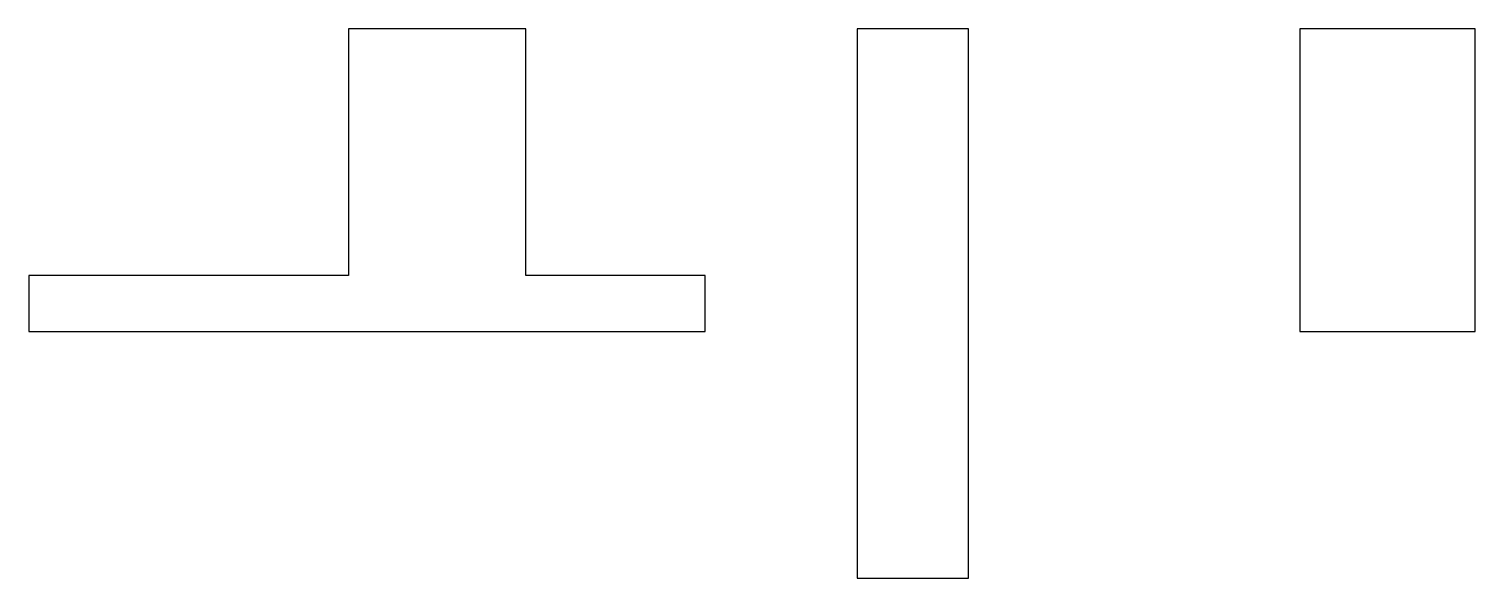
# Model space of a CAD drawing. Extents: x 0 to 2.62, y 0 to 1.
import ezdxf

# ---------------------------------------------------------------- set-up
doc = ezdxf.new("R2010")
doc.units = 0
doc.layers.add('Ebene_1', color=7, linetype='CONTINUOUS')

msp = doc.modelspace()

# ---------------------------------------------------------------- linework, layer by layer
at = {"layer": 'Ebene_1', "color": 1}
for points in [[(0.5802, 0.55114), (0.0025, 0.55114), (0.0025, 0.44931), (1.22482, 0.44931), (1.22482, 0.55114), (0.90075, 0.55114), (0.90075, 0.99706), (0.5802, 0.99706)], [(1.49958, 0.99706), (1.49958, 0.00339), (1.70037, 0.00339), (1.70037, 0.99706)], [(2.29921, 0.99704), (2.29921, 0.44929), (2.61624, 0.44929), (2.61624, 0.99704)], [(2.61269, 0.45454)]]:
    msp.add_lwpolyline(points, close=True, dxfattribs=at)

doc.saveas('drawing.dxf')
